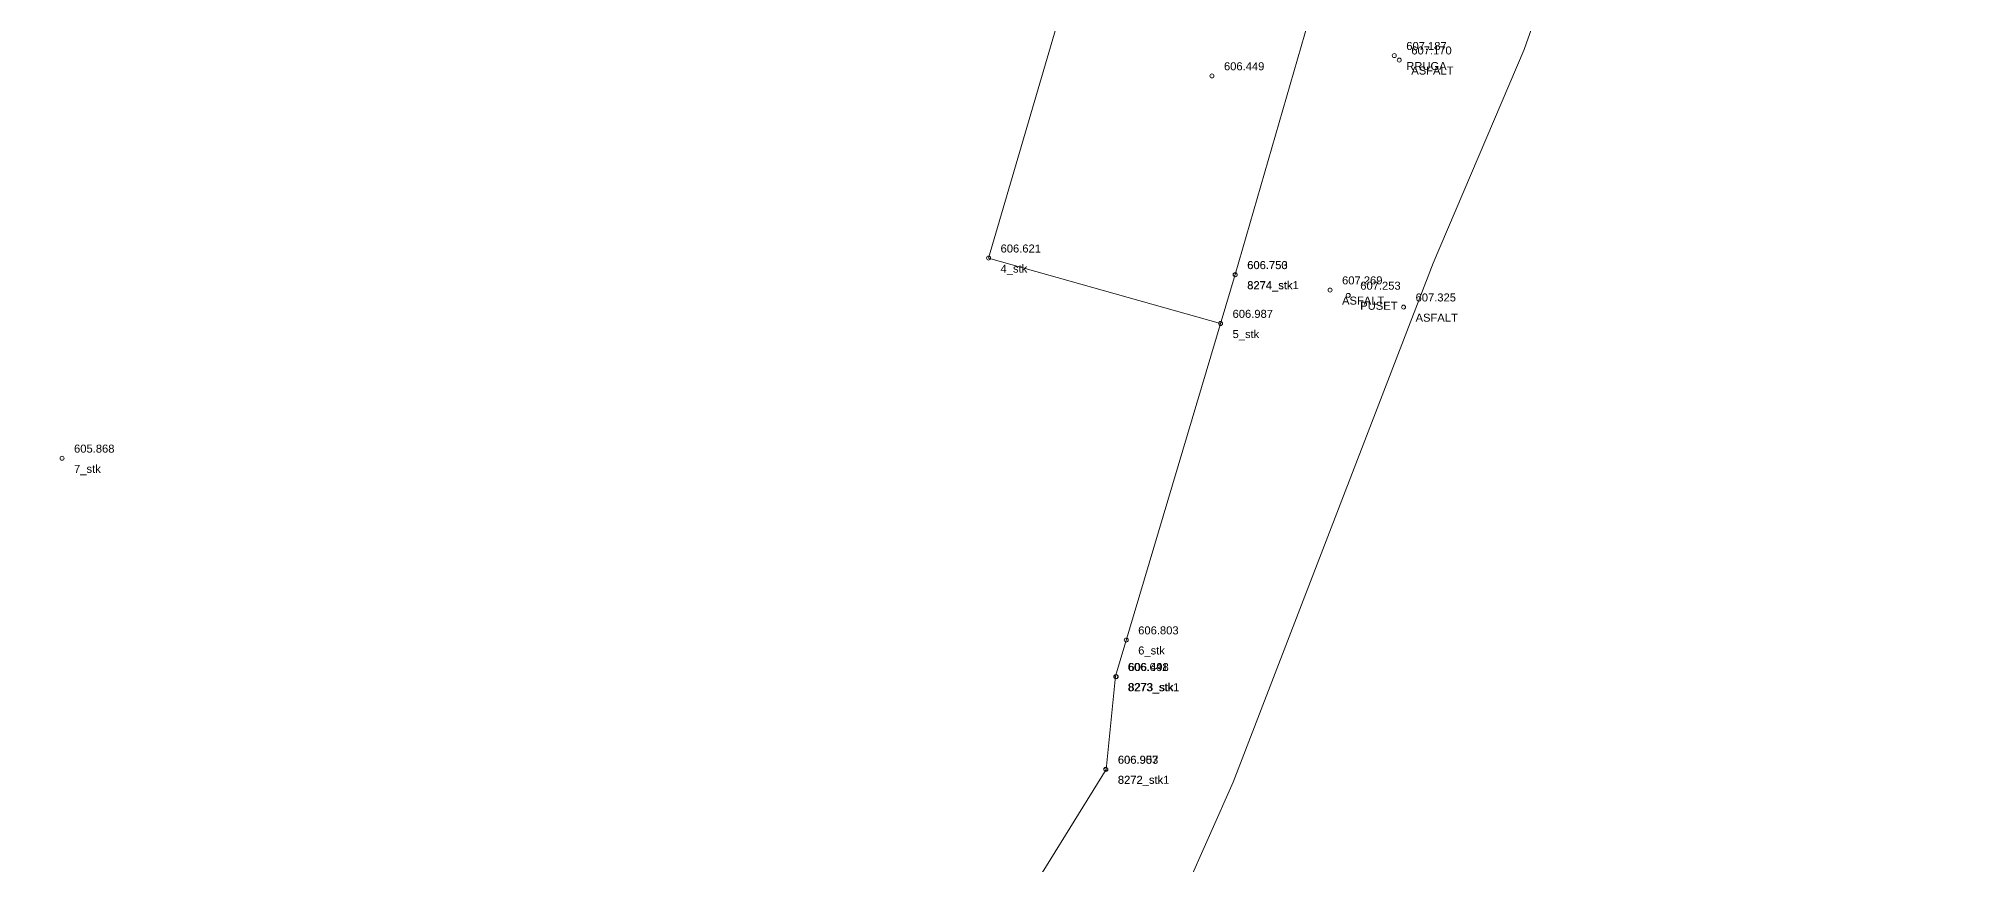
# Model space of a CAD drawing. Header units: metres. Extents: x 7508213 to 7508396, y 4696547 to 4696848.
# Drawn here: x 7508275.1 to 7508395.8, y 4696697.6 to 4696749.1 of the extents above; entities that cross this region are included whole.
import ezdxf

# ---------------------------------------------------------------- set-up
doc = ezdxf.new("R2010")
doc.units = ezdxf.units.M
for name, color, linetype, lineweight in [('Matjet', 210, 'Continuous', 0), ('Ndarjet', 1, 'Continuous', 0), ('Parc-Kojshi', 251, 'Continuous', 0), ('Parc-Re', 7, 'Continuous', 0)]:
    doc.layers.add(name, color=color, linetype=linetype, lineweight=lineweight)
doc.styles.get("Standard").update_dxf_attribs({"font": 'arial.ttf'})

# ---------------------------------------------------------------- blocks, each defined once
blk = doc.blocks.new('*U142')
at = {"color": 0, "linetype": 'ByBlock', "lineweight": -2, "transparency": 16777216}
blk.add_line((0, 0), (0, 0), dxfattribs=at)
blk.add_circle((0, 0), 0.5, dxfattribs=at)
blk = doc.blocks.new('*U269', base_point=(7508348.435, 4696746.814, 606.449))
at = {"layer": 'Matjet', "linetype": 'ByBlock', "insert": (7508349.185, 4696747.414, 606.449), "char_height": 0.5, "attachment_point": 4}
blk.add_mtext('606.449', dxfattribs=at)
blk = doc.blocks.new('*U270', base_point=(7508348.435, 4696746.814, 606.449))
at = {"layer": 'Matjet', "linetype": 'ByBlock', "lineweight": -2}
blk.add_blockref('*U269', (7508348.435, 4696746.814, 606.449), dxfattribs=at)
blk = doc.blocks.new('*U271', base_point=(7508348.435, 4696746.814, 606.449))
at = {"layer": 'Matjet', "linetype": 'ByBlock', "lineweight": -2}
blk.add_blockref('*U270', (7508348.435, 4696746.814, 606.449), dxfattribs=at)
at = {"layer": 'Matjet', "linetype": 'ByBlock', "lineweight": -2, "xscale": 0.2499999950000001, "yscale": 0.2499999950000001, "zscale": 0.2499999950000001}
blk.add_blockref('*U142', (7508348.435, 4696746.814, 606.449), dxfattribs=at)
blk = doc.blocks.new('*U278', base_point=(7508359.82, 4696748.08, 607.19))
at = {"layer": 'Matjet', "linetype": 'ByBlock', "char_height": 0.5}
for s, insert, attachment_point in [('607.187', (7508360.57, 4696748.68, 607.19), 4), ('RRUGA', (7508360.57, 4696747.68, 607.19), 1)]:
    blk.add_mtext(s, dxfattribs=dict(at, insert=insert, attachment_point=attachment_point))
blk = doc.blocks.new('*U279', base_point=(7508359.824, 4696748.081, 607.187))
at = {"layer": 'Matjet', "linetype": 'ByBlock', "lineweight": -2}
blk.add_blockref('*U278', (7508359.824, 4696748.081, 607.187), dxfattribs=at)
blk = doc.blocks.new('*U280', base_point=(7508359.824, 4696748.081, 607.187))
at = {"layer": 'Matjet', "linetype": 'ByBlock', "lineweight": -2}
blk.add_blockref('*U279', (7508359.824, 4696748.081, 607.187), dxfattribs=at)
at = {"layer": 'Matjet', "linetype": 'ByBlock', "lineweight": -2, "xscale": 0.2499999950000001, "yscale": 0.2499999950000001, "zscale": 0.2499999950000001}
blk.add_blockref('*U142', (7508359.824, 4696748.081, 607.187), dxfattribs=at)
blk = doc.blocks.new('*U281', base_point=(7508360.14, 4696747.8, 607.17))
at = {"layer": 'Matjet', "linetype": 'ByBlock', "char_height": 0.5}
for s, insert, attachment_point in [('607.170', (7508360.89, 4696748.4, 607.17), 4), ('ASFALT', (7508360.89, 4696747.4, 607.17), 1)]:
    blk.add_mtext(s, dxfattribs=dict(at, insert=insert, attachment_point=attachment_point))
blk = doc.blocks.new('*U282', base_point=(7508360.138, 4696747.801, 607.17))
at = {"layer": 'Matjet', "linetype": 'ByBlock', "lineweight": -2}
blk.add_blockref('*U281', (7508360.138, 4696747.801, 607.17), dxfattribs=at)
blk = doc.blocks.new('*U283', base_point=(7508360.138, 4696747.801, 607.17))
at = {"layer": 'Matjet', "linetype": 'ByBlock', "lineweight": -2}
blk.add_blockref('*U282', (7508360.138, 4696747.801, 607.17), dxfattribs=at)
at = {"layer": 'Matjet', "linetype": 'ByBlock', "lineweight": -2, "xscale": 0.2499999950000001, "yscale": 0.2499999950000001, "zscale": 0.2499999950000001}
blk.add_blockref('*U142', (7508360.138, 4696747.801, 607.17), dxfattribs=at)
blk = doc.blocks.new('*U284', base_point=(7508355.81, 4696733.45, 607.27))
at = {"layer": 'Matjet', "linetype": 'ByBlock', "char_height": 0.5}
for s, insert, attachment_point in [('607.269', (7508356.56, 4696734.05, 607.27), 4), ('ASFALT', (7508356.56, 4696733.04, 607.27), 1)]:
    blk.add_mtext(s, dxfattribs=dict(at, insert=insert, attachment_point=attachment_point))
blk = doc.blocks.new('*U285', base_point=(7508355.813, 4696733.446, 607.269))
at = {"layer": 'Matjet', "linetype": 'ByBlock', "lineweight": -2}
blk.add_blockref('*U284', (7508355.813, 4696733.446, 607.269), dxfattribs=at)
blk = doc.blocks.new('*U286', base_point=(7508355.813, 4696733.446, 607.269))
at = {"layer": 'Matjet', "linetype": 'ByBlock', "lineweight": -2}
blk.add_blockref('*U285', (7508355.813, 4696733.446, 607.269), dxfattribs=at)
at = {"layer": 'Matjet', "linetype": 'ByBlock', "lineweight": -2, "xscale": 0.2499999950000001, "yscale": 0.2499999950000001, "zscale": 0.2499999950000001}
blk.add_blockref('*U142', (7508355.813, 4696733.446, 607.269), dxfattribs=at)
blk = doc.blocks.new('*U287', base_point=(7508356.95, 4696733.11, 607.25))
at = {"layer": 'Matjet', "linetype": 'ByBlock', "char_height": 0.5}
for s, insert, attachment_point in [('607.253', (7508357.7, 4696733.71, 607.25), 4), ('PUSET', (7508357.7, 4696732.71, 607.25), 1)]:
    blk.add_mtext(s, dxfattribs=dict(at, insert=insert, attachment_point=attachment_point))
blk = doc.blocks.new('*U288', base_point=(7508356.949, 4696733.113, 607.253))
at = {"layer": 'Matjet', "linetype": 'ByBlock', "lineweight": -2}
blk.add_blockref('*U287', (7508356.949, 4696733.113, 607.253), dxfattribs=at)
blk = doc.blocks.new('*U289', base_point=(7508356.949, 4696733.113, 607.253))
at = {"layer": 'Matjet', "linetype": 'ByBlock', "lineweight": -2}
blk.add_blockref('*U288', (7508356.949, 4696733.113, 607.253), dxfattribs=at)
at = {"layer": 'Matjet', "linetype": 'ByBlock', "lineweight": -2, "xscale": 0.2499999950000001, "yscale": 0.2499999950000001, "zscale": 0.2499999950000001}
blk.add_blockref('*U142', (7508356.949, 4696733.113, 607.253), dxfattribs=at)
blk = doc.blocks.new('*U290', base_point=(7508360.41, 4696732.38, 607.33))
at = {"layer": 'Matjet', "linetype": 'ByBlock', "char_height": 0.5}
for s, insert, attachment_point in [('607.325', (7508361.16, 4696732.98, 607.33), 4), ('ASFALT', (7508361.16, 4696731.97, 607.33), 1)]:
    blk.add_mtext(s, dxfattribs=dict(at, insert=insert, attachment_point=attachment_point))
blk = doc.blocks.new('*U291', base_point=(7508360.406, 4696732.379, 607.325))
at = {"layer": 'Matjet', "linetype": 'ByBlock', "lineweight": -2}
blk.add_blockref('*U290', (7508360.406, 4696732.379, 607.325), dxfattribs=at)
blk = doc.blocks.new('*U292', base_point=(7508360.406, 4696732.379, 607.325))
at = {"layer": 'Matjet', "linetype": 'ByBlock', "lineweight": -2}
blk.add_blockref('*U291', (7508360.406, 4696732.379, 607.325), dxfattribs=at)
at = {"layer": 'Matjet', "linetype": 'ByBlock', "lineweight": -2, "xscale": 0.2499999950000001, "yscale": 0.2499999950000001, "zscale": 0.2499999950000001}
blk.add_blockref('*U142', (7508360.406, 4696732.379, 607.325), dxfattribs=at)
blk = doc.blocks.new('*U326', base_point=(7508349.89, 4696734.4, 606.75))
at = {"layer": 'Matjet', "linetype": 'ByBlock', "char_height": 0.5}
for s, insert, attachment_point in [('606.753', (7508350.64, 4696735, 606.75), 4), ('8274_stk', (7508350.64, 4696733.99, 606.75), 1)]:
    blk.add_mtext(s, dxfattribs=dict(at, insert=insert, attachment_point=attachment_point))
blk = doc.blocks.new('*U327', base_point=(7508349.891, 4696734.398, 606.753))
at = {"layer": 'Matjet', "linetype": 'ByBlock', "lineweight": -2}
blk.add_blockref('*U326', (7508349.891, 4696734.398, 606.753), dxfattribs=at)
blk = doc.blocks.new('*U328', base_point=(7508349.891, 4696734.398, 606.753))
at = {"layer": 'Matjet', "linetype": 'ByBlock', "lineweight": -2}
blk.add_blockref('*U327', (7508349.891, 4696734.398, 606.753), dxfattribs=at)
at = {"layer": 'Matjet', "linetype": 'ByBlock', "lineweight": -2, "xscale": 0.2499999950000001, "yscale": 0.2499999950000001, "zscale": 0.2499999950000001}
blk.add_blockref('*U142', (7508349.891, 4696734.398, 606.753), dxfattribs=at)
blk = doc.blocks.new('*U329', base_point=(7508348.97, 4696731.36, 606.99))
at = {"layer": 'Matjet', "linetype": 'ByBlock', "char_height": 0.5}
for s, insert, attachment_point in [('606.987', (7508349.72, 4696731.96, 606.99), 4), ('5_stk', (7508349.72, 4696730.95, 606.99), 1)]:
    blk.add_mtext(s, dxfattribs=dict(at, insert=insert, attachment_point=attachment_point))
blk = doc.blocks.new('*U330', base_point=(7508348.972, 4696731.356, 606.987))
at = {"layer": 'Matjet', "linetype": 'ByBlock', "lineweight": -2}
blk.add_blockref('*U329', (7508348.972, 4696731.356, 606.987), dxfattribs=at)
blk = doc.blocks.new('*U331', base_point=(7508348.972, 4696731.356, 606.987))
at = {"layer": 'Matjet', "linetype": 'ByBlock', "lineweight": -2}
blk.add_blockref('*U330', (7508348.972, 4696731.356, 606.987), dxfattribs=at)
at = {"layer": 'Matjet', "linetype": 'ByBlock', "lineweight": -2, "xscale": 0.2499999950000001, "yscale": 0.2499999950000001, "zscale": 0.2499999950000001}
blk.add_blockref('*U142', (7508348.972, 4696731.356, 606.987), dxfattribs=at)
blk = doc.blocks.new('*U332', base_point=(7508334.48, 4696735.45, 606.62))
at = {"layer": 'Matjet', "linetype": 'ByBlock', "char_height": 0.5}
for s, insert, attachment_point in [('606.621', (7508335.23, 4696736.04, 606.62), 4), ('4_stk', (7508335.23, 4696735.04, 606.62), 1)]:
    blk.add_mtext(s, dxfattribs=dict(at, insert=insert, attachment_point=attachment_point))
blk = doc.blocks.new('*U333', base_point=(7508334.477, 4696735.445, 606.621))
at = {"layer": 'Matjet', "linetype": 'ByBlock', "lineweight": -2}
blk.add_blockref('*U332', (7508334.477, 4696735.445, 606.621), dxfattribs=at)
blk = doc.blocks.new('*U334', base_point=(7508334.477, 4696735.445, 606.621))
at = {"layer": 'Matjet', "linetype": 'ByBlock', "lineweight": -2, "xscale": 0.2499999950000001, "yscale": 0.2499999950000001, "zscale": 0.2499999950000001}
blk.add_blockref('*U142', (7508334.477, 4696735.445, 606.621), dxfattribs=at)
at = {"layer": 'Matjet', "linetype": 'ByBlock', "lineweight": -2}
blk.add_blockref('*U333', (7508334.477, 4696735.445, 606.621), dxfattribs=at)
blk = doc.blocks.new('*U338', base_point=(7508343.08, 4696711.59, 606.8))
at = {"layer": 'Matjet', "linetype": 'ByBlock', "char_height": 0.5}
for s, insert, attachment_point in [('606.803', (7508343.83, 4696712.19, 606.8), 4), ('6_stk', (7508343.83, 4696711.19, 606.8), 1)]:
    blk.add_mtext(s, dxfattribs=dict(at, insert=insert, attachment_point=attachment_point))
blk = doc.blocks.new('*U339', base_point=(7508343.076, 4696711.591, 606.803))
at = {"layer": 'Matjet', "linetype": 'ByBlock', "lineweight": -2}
blk.add_blockref('*U338', (7508343.076, 4696711.591, 606.803), dxfattribs=at)
blk = doc.blocks.new('*U340', base_point=(7508343.076, 4696711.591, 606.803))
at = {"layer": 'Matjet', "linetype": 'ByBlock', "lineweight": -2}
blk.add_blockref('*U339', (7508343.076, 4696711.591, 606.803), dxfattribs=at)
at = {"layer": 'Matjet', "linetype": 'ByBlock', "lineweight": -2, "xscale": 0.2499999950000001, "yscale": 0.2499999950000001, "zscale": 0.2499999950000001}
blk.add_blockref('*U142', (7508343.076, 4696711.591, 606.803), dxfattribs=at)
blk = doc.blocks.new('*U341', base_point=(7508341.81, 4696703.51, 606.95))
at = {"layer": 'Matjet', "linetype": 'ByBlock', "char_height": 0.5}
for s, insert, attachment_point in [('606.953', (7508342.56, 4696704.11, 606.95), 4), ('8272_stk', (7508342.56, 4696703.11, 606.95), 1)]:
    blk.add_mtext(s, dxfattribs=dict(at, insert=insert, attachment_point=attachment_point))
blk = doc.blocks.new('*U342', base_point=(7508341.809, 4696703.512, 606.953))
at = {"layer": 'Matjet', "linetype": 'ByBlock', "lineweight": -2}
blk.add_blockref('*U341', (7508341.809, 4696703.512, 606.953), dxfattribs=at)
blk = doc.blocks.new('*U343', base_point=(7508341.809, 4696703.512, 606.953))
at = {"layer": 'Matjet', "linetype": 'ByBlock', "lineweight": -2}
blk.add_blockref('*U342', (7508341.809, 4696703.512, 606.953), dxfattribs=at)
at = {"layer": 'Matjet', "linetype": 'ByBlock', "lineweight": -2, "xscale": 0.2499999950000001, "yscale": 0.2499999950000001, "zscale": 0.2499999950000001}
blk.add_blockref('*U142', (7508341.809, 4696703.512, 606.953), dxfattribs=at)
blk = doc.blocks.new('*U344', base_point=(7508342.46, 4696709.3, 606.5))
at = {"layer": 'Matjet', "linetype": 'ByBlock', "char_height": 0.5}
for s, insert, attachment_point in [('606.498', (7508343.21, 4696709.9, 606.5), 4), ('8273_stk', (7508343.21, 4696708.9, 606.5), 1)]:
    blk.add_mtext(s, dxfattribs=dict(at, insert=insert, attachment_point=attachment_point))
blk = doc.blocks.new('*U345', base_point=(7508342.459, 4696709.301, 606.498))
at = {"layer": 'Matjet', "linetype": 'ByBlock', "lineweight": -2}
blk.add_blockref('*U344', (7508342.459, 4696709.301, 606.498), dxfattribs=at)
blk = doc.blocks.new('*U346', base_point=(7508342.459, 4696709.301, 606.498))
at = {"layer": 'Matjet', "linetype": 'ByBlock', "lineweight": -2}
blk.add_blockref('*U345', (7508342.459, 4696709.301, 606.498), dxfattribs=at)
at = {"layer": 'Matjet', "linetype": 'ByBlock', "lineweight": -2, "xscale": 0.2499999950000001, "yscale": 0.2499999950000001, "zscale": 0.2499999950000001}
blk.add_blockref('*U142', (7508342.459, 4696709.301, 606.498), dxfattribs=at)
blk = doc.blocks.new('*U395', base_point=(7508276.59, 4696722.94, 605.87))
at = {"layer": 'Matjet', "linetype": 'ByBlock', "char_height": 0.5}
for s, insert, attachment_point in [('605.868', (7508277.34, 4696723.54, 605.87), 4), ('7_stk', (7508277.34, 4696722.53, 605.87), 1)]:
    blk.add_mtext(s, dxfattribs=dict(at, insert=insert, attachment_point=attachment_point))
blk = doc.blocks.new('*U396', base_point=(7508276.594, 4696722.94, 605.868))
at = {"layer": 'Matjet', "linetype": 'ByBlock', "lineweight": -2}
blk.add_blockref('*U395', (7508276.594, 4696722.94, 605.868), dxfattribs=at)
blk = doc.blocks.new('*U397', base_point=(7508276.594, 4696722.94, 605.868))
at = {"layer": 'Matjet', "linetype": 'ByBlock', "lineweight": -2, "xscale": 0.2499999950000001, "yscale": 0.2499999950000001, "zscale": 0.2499999950000001}
blk.add_blockref('*U142', (7508276.594, 4696722.94, 605.868), dxfattribs=at)
at = {"layer": 'Matjet', "linetype": 'ByBlock', "lineweight": -2}
blk.add_blockref('*U396', (7508276.594, 4696722.94, 605.868), dxfattribs=at)
blk = doc.blocks.new('*U473', base_point=(7508349.88, 4696734.4, 606.75))
at = {"layer": 'Matjet', "linetype": 'ByBlock', "char_height": 0.5}
for s, insert, attachment_point in [('606.750', (7508350.63, 4696735, 606.75), 4), ('8274_stk1', (7508350.63, 4696734, 606.75), 1)]:
    blk.add_mtext(s, dxfattribs=dict(at, insert=insert, attachment_point=attachment_point))
blk = doc.blocks.new('*U474', base_point=(7508349.884, 4696734.402, 606.75))
at = {"layer": 'Matjet', "linetype": 'ByBlock', "lineweight": -2}
blk.add_blockref('*U473', (7508349.884, 4696734.402, 606.75), dxfattribs=at)
blk = doc.blocks.new('*U475', base_point=(7508349.884, 4696734.402, 606.75))
at = {"layer": 'Matjet', "linetype": 'ByBlock', "lineweight": -2}
blk.add_blockref('*U474', (7508349.884, 4696734.402, 606.75), dxfattribs=at)
at = {"layer": 'Matjet', "linetype": 'ByBlock', "lineweight": -2, "xscale": 0.2499999950000001, "yscale": 0.2499999950000001, "zscale": 0.2499999950000001}
blk.add_blockref('*U142', (7508349.884, 4696734.402, 606.75), dxfattribs=at)
blk = doc.blocks.new('*U476', base_point=(7508342.42, 4696709.31, 606.64))
at = {"layer": 'Matjet', "linetype": 'ByBlock', "char_height": 0.5}
for s, insert, attachment_point in [('606.641', (7508343.17, 4696709.91, 606.64), 4), ('8273_stk1', (7508343.17, 4696708.9, 606.64), 1)]:
    blk.add_mtext(s, dxfattribs=dict(at, insert=insert, attachment_point=attachment_point))
blk = doc.blocks.new('*U477', base_point=(7508342.423, 4696709.307, 606.641))
at = {"layer": 'Matjet', "linetype": 'ByBlock', "lineweight": -2}
blk.add_blockref('*U476', (7508342.423, 4696709.307, 606.641), dxfattribs=at)
blk = doc.blocks.new('*U478', base_point=(7508342.423, 4696709.307, 606.641))
at = {"layer": 'Matjet', "linetype": 'ByBlock', "lineweight": -2}
blk.add_blockref('*U477', (7508342.423, 4696709.307, 606.641), dxfattribs=at)
at = {"layer": 'Matjet', "linetype": 'ByBlock', "lineweight": -2, "xscale": 0.2499999950000001, "yscale": 0.2499999950000001, "zscale": 0.2499999950000001}
blk.add_blockref('*U142', (7508342.423, 4696709.307, 606.641), dxfattribs=at)
blk = doc.blocks.new('*U479', base_point=(7508341.8, 4696703.53, 606.91))
at = {"layer": 'Matjet', "linetype": 'ByBlock', "char_height": 0.5}
for s, insert, attachment_point in [('606.907', (7508342.55, 4696704.12, 606.91), 4), ('8272_stk1', (7508342.55, 4696703.12, 606.91), 1)]:
    blk.add_mtext(s, dxfattribs=dict(at, insert=insert, attachment_point=attachment_point))
blk = doc.blocks.new('*U480', base_point=(7508341.801, 4696703.525, 606.907))
at = {"layer": 'Matjet', "linetype": 'ByBlock', "lineweight": -2}
blk.add_blockref('*U479', (7508341.801, 4696703.525, 606.907), dxfattribs=at)
blk = doc.blocks.new('*U481', base_point=(7508341.801, 4696703.525, 606.907))
at = {"layer": 'Matjet', "linetype": 'ByBlock', "lineweight": -2}
blk.add_blockref('*U480', (7508341.801, 4696703.525, 606.907), dxfattribs=at)
at = {"layer": 'Matjet', "linetype": 'ByBlock', "lineweight": -2, "xscale": 0.2499999950000001, "yscale": 0.2499999950000001, "zscale": 0.2499999950000001}
blk.add_blockref('*U142', (7508341.801, 4696703.525, 606.907), dxfattribs=at)

msp = doc.modelspace()

# ---------------------------------------------------------------- linework, layer by layer
at = {"layer": 'Ndarjet'}
msp.add_lwpolyline([(7508348.967, 4696731.357), (7508334.477, 4696735.445), (7508339.964, 4696754.18)], dxfattribs=at)
at = {"layer": 'Parc-Kojshi'}
for points in [[(7508267.447, 4696547.803), (7508275.994, 4696566.19), (7508277.954, 4696575.34), (7508282.824, 4696586.169), (7508294.355, 4696610.328), (7508302.946, 4696636.177), (7508314.897, 4696663.246), (7508324.647, 4696675.795), (7508341.828, 4696703.513), (7508342.418, 4696709.343), (7508349.879, 4696734.422), (7508360.2, 4696770.031), (7508376.181, 4696803.419), (7508378.462, 4696813.189), (7508384.732, 4696829.768), (7508387.737, 4696837.613)], [(7508395.756, 4696833.977), (7508394.832, 4696832.067), (7508390.712, 4696812.618), (7508381.781, 4696790.119), (7508374.73, 4696767.66), (7508367.93, 4696748.461), (7508362.259, 4696735.121), (7508349.758, 4696702.723), (7508336.447, 4696672.754), (7508335.307, 4696669.544), (7508335.167, 4696665.705), (7508334.127, 4696660.415), (7508331.653, 4696652.896), (7508319.656, 4696636.016), (7508316.176, 4696630.606), (7508293.614, 4696579.487), (7508293.394, 4696578.989), (7508278.423, 4696547.186)]]:
    msp.add_lwpolyline(points, dxfattribs=at)
at = {"layer": 'Parc-Re', "flags": 128}
msp.add_lwpolyline([(7508243.875, 4696612.831), (7508268.398, 4696724.717), (7508215.238, 4696734.24), (7508215.569, 4696763.219), (7508212.93, 4696782.929), (7508212.93, 4696793.808), (7508216.721, 4696814.178), (7508220.981, 4696845.627), (7508225.342, 4696846.137), (7508234.813, 4696834.987), (7508244.611, 4696836.326), (7508256.462, 4696839.505), (7508277.532, 4696834.894), (7508321.191, 4696821.902), (7508376.181, 4696803.419), (7508360.2, 4696770.031), (7508349.879, 4696734.422), (7508342.418, 4696709.343), (7508341.828, 4696703.513), (7508324.647, 4696675.795)], dxfattribs=at)

# ---------------------------------------------------------------- block references
at = {"layer": 'Matjet'}
for name, p in [('*U280', (7508359.824, 4696748.081, 607.187)), ('*U283', (7508360.138, 4696747.801, 607.17)), ('*U271', (7508348.435, 4696746.814, 606.449)), ('*U334', (7508334.477, 4696735.445, 606.621)), ('*U475', (7508349.884, 4696734.402, 606.75)), ('*U328', (7508349.891, 4696734.398, 606.753)), ('*U286', (7508355.813, 4696733.446, 607.269)), ('*U289', (7508356.949, 4696733.113, 607.253)), ('*U292', (7508360.406, 4696732.379, 607.325)), ('*U331', (7508348.972, 4696731.356, 606.987)), ('*U397', (7508276.594, 4696722.94, 605.868)), ('*U340', (7508343.076, 4696711.591, 606.803)), ('*U478', (7508342.423, 4696709.307, 606.641)), ('*U346', (7508342.459, 4696709.301, 606.498)), ('*U481', (7508341.801, 4696703.525, 606.907)), ('*U343', (7508341.809, 4696703.512, 606.953))]:
    msp.add_blockref(name, p, dxfattribs=at)

doc.saveas('drawing.dxf')
